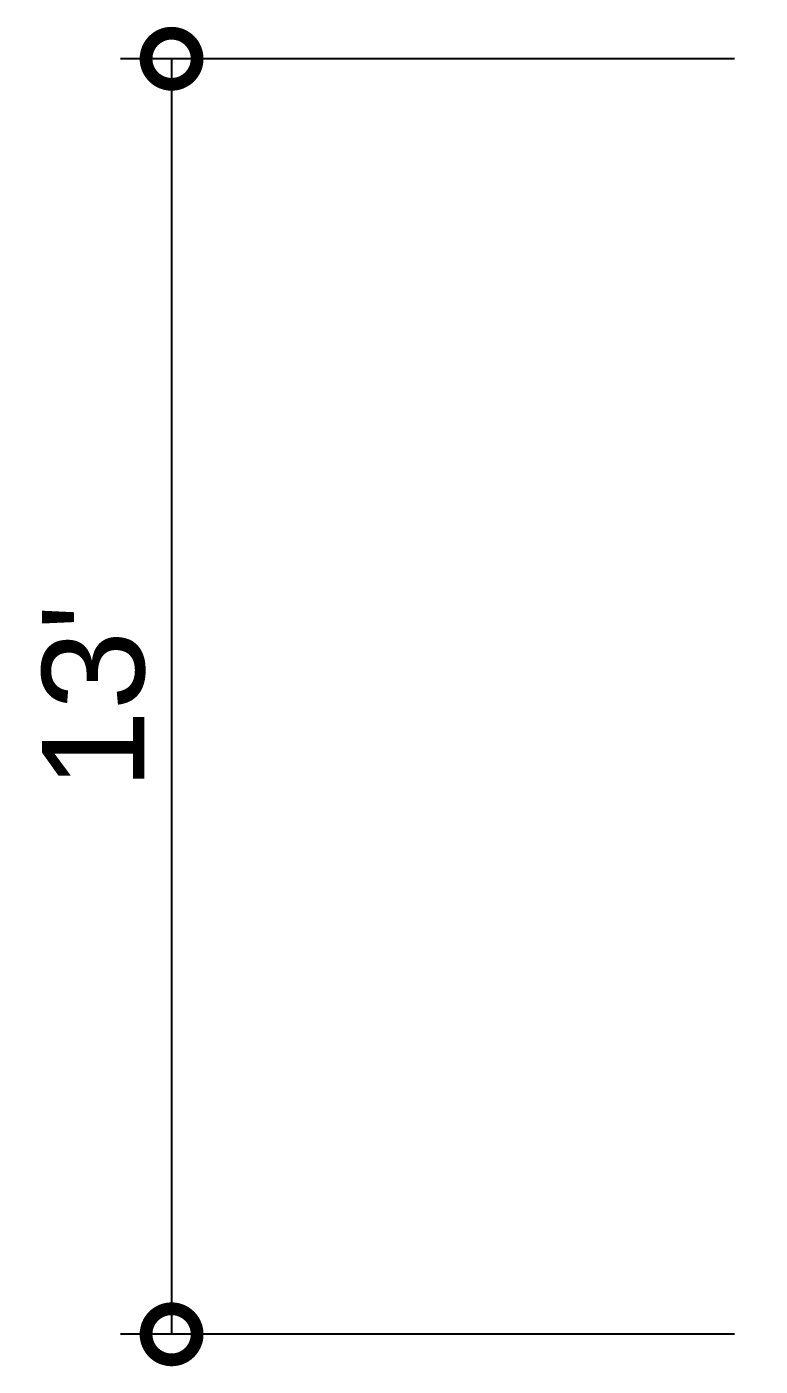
# Model space of a CAD drawing. Header units: feet. Extents: x -13107 to 0, y -39 to 1832.
# Drawn here: x -89.7 to 0, y 459.5 to 623.3 of the extents above; entities that cross this region are included whole.
import ezdxf

# ---------------------------------------------------------------- set-up
doc = ezdxf.new("R2010")
doc.units = ezdxf.units.FT
doc.header["$MEASUREMENT"] = 0
doc.layers.add('dimentions', color=230, linetype='Continuous')
doc.styles.get("Standard").update_dxf_attribs({"font": 'arial.ttf'})
doc.dimstyles.new('dimentions', dxfattribs={"dimscale": 5, "dimtxt": 2.5, "dimasz": 2.5, "dimexe": 1.25, "dimexo": 0.625, "dimtad": 1, "dimdec": 4, "dimzin": 0, "dimdsep": 46, "dimlunit": 4, "dimtxsty": 'Standard', "dimblk": 'DOTSMALL', "dimcen": 2.5, "dimadec": 0, "dimazin": 0, "dimtfac": 1, "dimtdec": 4, "dimtofl": 0, "dimtmove": 0, "dimatfit": 3, "dimfxl": 1, "dimtolj": 1, "dimtzin": 0, "dimarcsym": 0})

# ---------------------------------------------------------------- blocks, each defined once
blk = doc.blocks.new('_DotSmall')
at = {"color": 0, "linetype": 'ByBlock', "const_width": 0.5}
blk.add_lwpolyline([(-0.0625, 0, 1), (0.0625, 0, 1)], format="xyb", close=True, dxfattribs=at)
blk = doc.blocks.new('*D34')
at = {"layer": 'Defpoints', "color": 0, "transparency": 16777216}
for p in [(0, 619.38), (-72, 463.38), (0, 463.38)]:
    blk.add_point(p, dxfattribs=at)
at = {"layer": 'dimentions', "color": 0, "lineweight": -2, "transparency": 16777216}
for p, q in [((-3.13, 619.38), (-78.25, 619.38)), ((-72, 619.38), (-72, 463.38)), ((-3.13, 463.38), (-78.25, 463.38))]:
    blk.add_line(p, q, dxfattribs=at)
at = {"layer": 'dimentions', "color": 0, "lineweight": -2, "transparency": 16777216, "xscale": 12.5, "yscale": 12.5, "zscale": 12.5}
for p, rotation in [((-72, 619.38), 90), ((-72, 463.38), 270)]:
    blk.add_blockref('_DotSmall', p, dxfattribs=dict(at, rotation=rotation))
at = {"layer": 'dimentions', "color": 0, "transparency": 16777216, "insert": (-81.51, 541.38), "char_height": 12.5, "attachment_point": 5, "rotation": 90}
blk.add_mtext("\\A1;13'", dxfattribs=at)

msp = doc.modelspace()

# ---------------------------------------------------------------- dimensions: what is measured, and where the dimension line sits
at = {"layer": 'dimentions'}
dim = msp.add_linear_dim(base=(-72, 463.38436), p1=(0, 619.38436), p2=(0, 463.38436), angle=90, dimstyle='dimentions', dxfattribs=at)
dim.commit()
dim.dimension.update_dxf_attribs({"geometry": '*D34', "text_midpoint": (-81.51143, 541.38436)})

doc.saveas('drawing.dxf')
